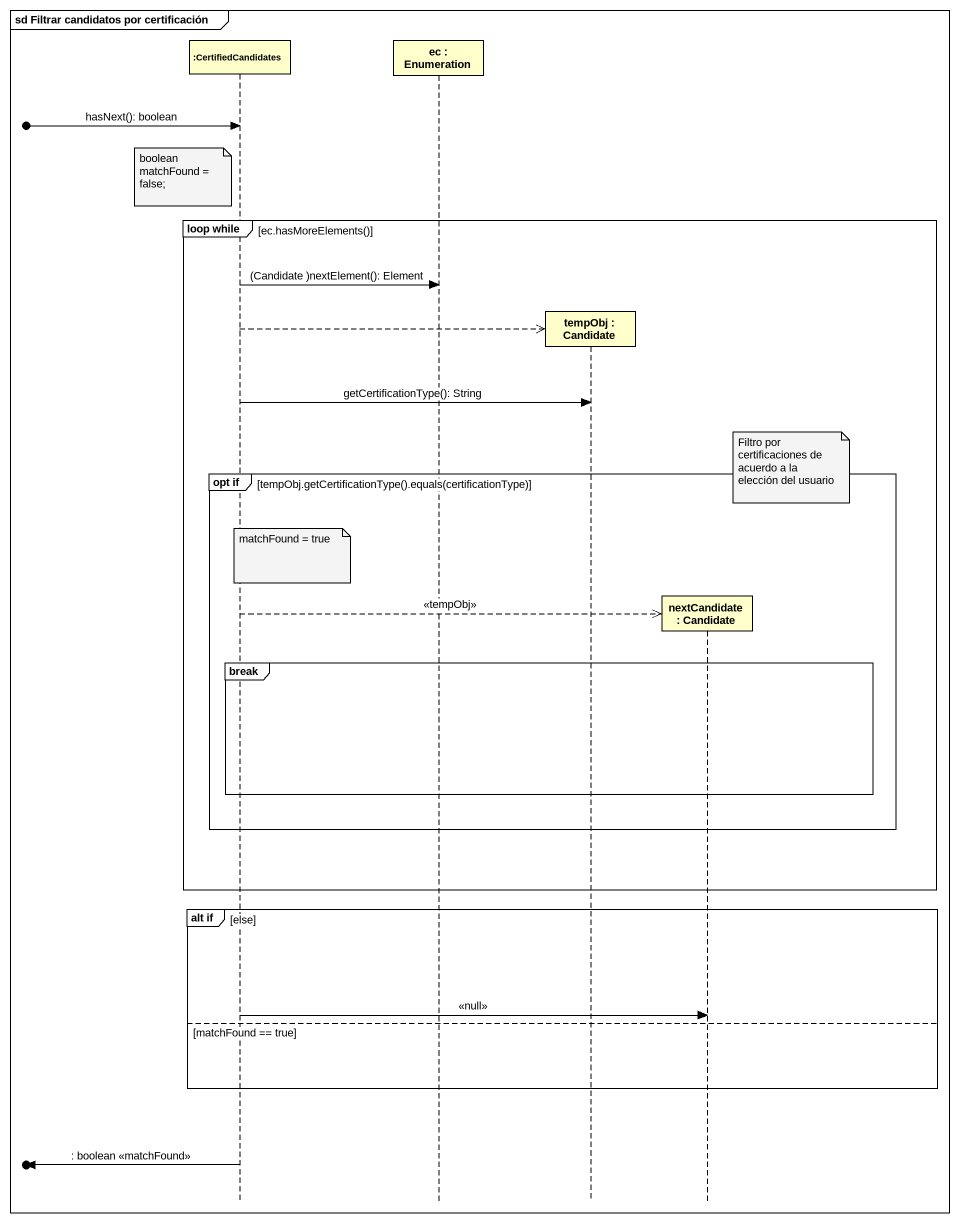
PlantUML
@startuml
mainframe sd Filtrar candidatos por certificación
hide footbox
participant ":CertifiedCandidates" as CertifiedCandidates
participant "ec : Enumeration" as ec
participant "tempObj : Candidate" as tempObj
participant "nextCandidate : Candidate" as nextCandidate

[o-> CertifiedCandidates : hasNext(): boolean
note left of CertifiedCandidates : boolean matchFound = false;
group loop while [ec.hasMoreElements()]
  CertifiedCandidates -> ec : (Candidate )nextElement(): Element
  CertifiedCandidates -->> tempObj **
  CertifiedCandidates -> tempObj : getCertificationType(): String
  note right of nextCandidate : Filtro por certificaciones de acuerdo a la elección del usuario
  group opt if [tempObj.getCertificationType().equals(certificationType)]
    note over CertifiedCandidates : matchFound = true
    CertifiedCandidates -->> nextCandidate ** : <<tempObj>>
    break
    end
  end
end
group alt if [else]
  CertifiedCandidates -> nextCandidate : <<null>>
else matchFound == true
end
[o<- CertifiedCandidates : : boolean <<matchFound>>
@enduml
